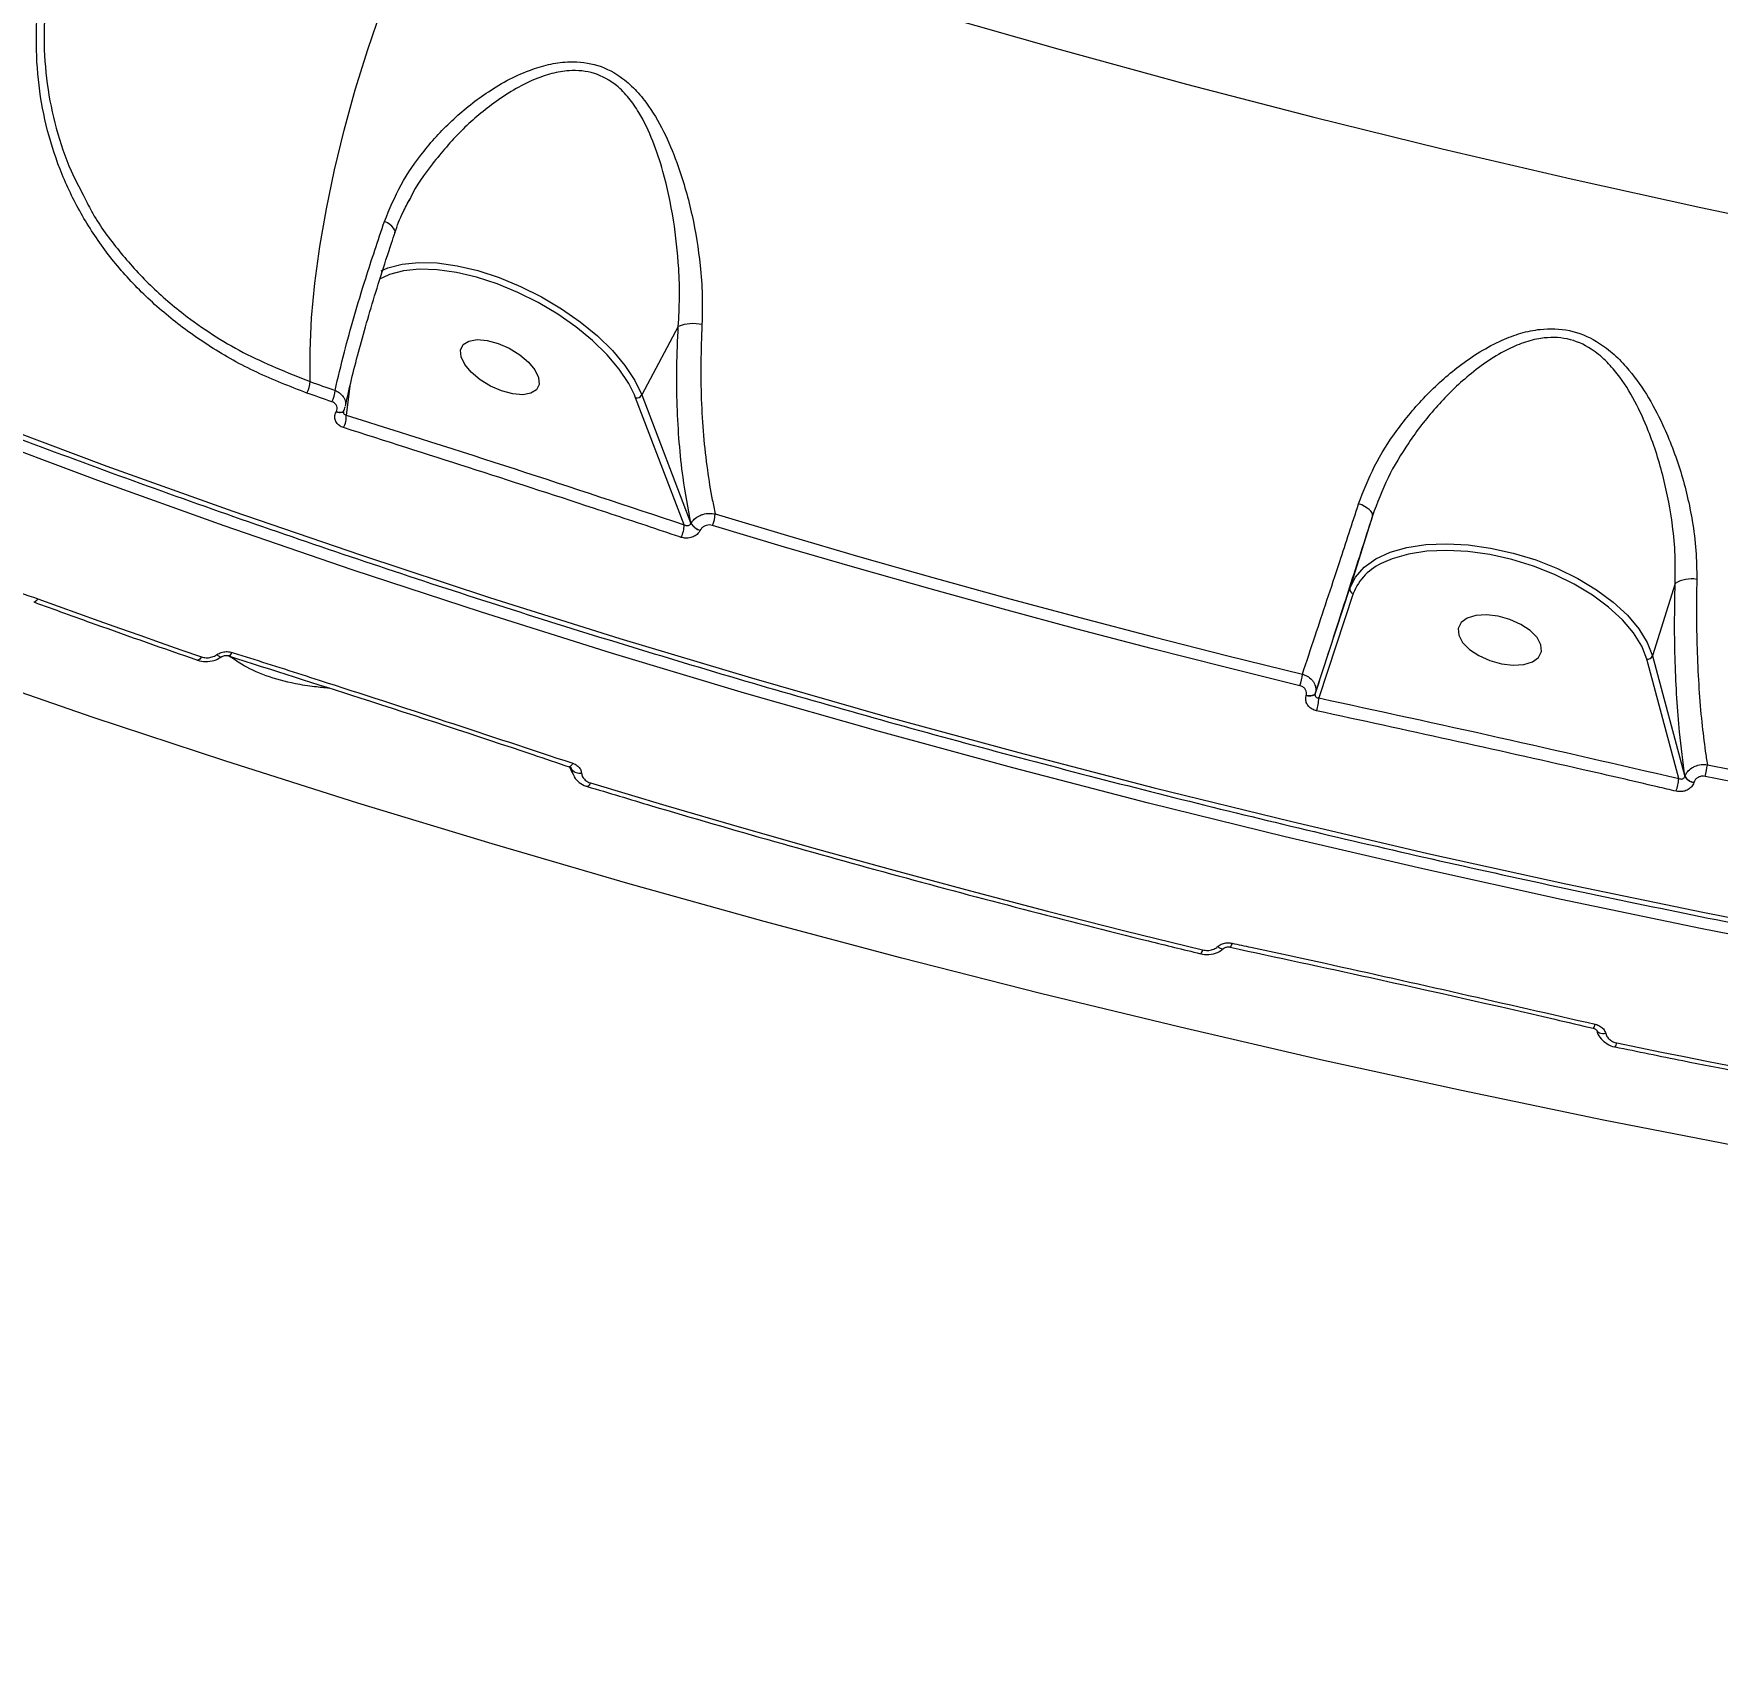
# Model space of a CAD drawing. Header units: millimetres. Extents: x -6523 to 7556, y -5559 to 6101.
# Drawn here: x 2794 to 2969.2, y -2594.1 to -2423.7 of the extents above; entities that cross this region are included whole.
import ezdxf

# ---------------------------------------------------------------- set-up
doc = ezdxf.new("R2010")
doc.units = ezdxf.units.MM
for name, color, linetype in [('DIKOM_ОБЪЕКТ', 7, 'Continuous'), ('DIKOM_РАЗМЕР_ЗОНА', 7, 'Continuous'), ('DIKOM_РАЗМЕР_ОБЪЕКТА', 7, 'Continuous')]:
    doc.layers.add(name, color=color, linetype=linetype)
doc.styles.add('style1', font='arial.ttf', dxfattribs={"width": 0.8})
doc.dimstyles.new('1-50', dxfattribs={"dimtxt": 300, "dimasz": 200, "dimexe": 100, "dimexo": 0, "dimgap": 100, "dimtad": 1, "dimtxsty": 'style1', "dimcen": 200, "dimclrd": 7, "dimclre": 7, "dimclrt": 7, "dimadec": 1, "dimazin": 2, "dimtfac": 1, "dimtmove": 0, "dimatfit": 2, "dimfxl": 0, "dimlwd": 25, "dimlwe": 18, "dimarcsym": 0})

# ---------------------------------------------------------------- blocks, each defined once
blk = doc.blocks.new('*D10')
at = {"layer": 'Defpoints', "color": 0, "transparency": 16777216}
for p in [(-1823.23, 4314.24), (3842.01, -3170.82), (6537.88, -3170.82)]:
    blk.add_point(p, dxfattribs=at)
at = {"layer": 'DIKOM_РАЗМЕР_ОБЪЕКТА', "color": 7, "lineweight": 18, "transparency": 16777216}
for p, q in [((-1823.23, 4314.24), (6637.88, 4314.24)), ((3842.01, -3170.82), (6637.88, -3170.82))]:
    blk.add_line(p, q, dxfattribs=at)
at = {"layer": 'DIKOM_РАЗМЕР_ОБЪЕКТА', "color": 7, "lineweight": 25, "transparency": 16777216}
blk.add_line((6537.88, 3914.24), (6537.88, -2770.82), dxfattribs=at)
at = {"layer": 'DIKOM_РАЗМЕР_ОБЪЕКТА', "color": 7, "transparency": 16777216}
for points in [[(6471.22, 3914.24), (6604.55, 3914.24), (6537.88, 4314.24)], [(6471.22, -2770.82), (6604.55, -2770.82), (6537.88, -3170.82)]]:
    blk.add_solid(points, dxfattribs=at)
at = {"layer": 'DIKOM_РАЗМЕР_ОБЪЕКТА', "color": 7, "transparency": 16777216, "insert": (6304.71, 207.11), "char_height": 300, "attachment_point": 5, "rotation": 90, "style": 'style1'}
blk.add_mtext('7500', dxfattribs=at)
blk = doc.blocks.new('*D11')
at = {"layer": 'Defpoints', "color": 0, "transparency": 16777216}
for p in [(-5022.71, -299.32), (4115.33, -1753.09), (4115.33, -4391.39)]:
    blk.add_point(p, dxfattribs=at)
at = {"layer": 'DIKOM_РАЗМЕР_ОБЪЕКТА', "color": 7, "lineweight": 18, "transparency": 16777216}
for p, q in [((-5022.71, -299.32), (-5022.71, -4491.39)), ((4115.33, -1753.09), (4115.33, -4491.39))]:
    blk.add_line(p, q, dxfattribs=at)
at = {"layer": 'DIKOM_РАЗМЕР_ОБЪЕКТА', "color": 7, "lineweight": 25, "transparency": 16777216}
blk.add_line((-4622.71, -4391.39), (3715.33, -4391.39), dxfattribs=at)
at = {"layer": 'DIKOM_РАЗМЕР_ОБЪЕКТА', "color": 7, "transparency": 16777216}
for points in [[(-4622.71, -4324.73), (-4622.71, -4458.06), (-5022.71, -4391.39)], [(3715.33, -4324.73), (3715.33, -4458.06), (4115.33, -4391.39)]]:
    blk.add_solid(points, dxfattribs=at)
at = {"layer": 'DIKOM_РАЗМЕР_ОБЪЕКТА', "color": 7, "transparency": 16777216, "insert": (-175.12, -4158.22), "char_height": 300, "attachment_point": 5, "style": 'style1'}
blk.add_mtext('9150', dxfattribs=at)
blk = doc.blocks.new('*D12')
at = {"layer": 'Defpoints', "color": 0, "transparency": 16777216}
for p in [(-6522.71, -395.62), (6102.86, -1877.31), (6102.86, -5458.89)]:
    blk.add_point(p, dxfattribs=at)
at = {"layer": 'DIKOM_РАЗМЕР_ЗОНА', "color": 7, "lineweight": 18, "transparency": 16777216}
for p, q in [((-6522.71, -395.62), (-6522.71, -5558.89)), ((6102.86, -1877.31), (6102.86, -5558.89))]:
    blk.add_line(p, q, dxfattribs=at)
at = {"layer": 'DIKOM_РАЗМЕР_ЗОНА', "color": 7, "lineweight": 25, "transparency": 16777216}
blk.add_line((-6122.71, -5458.89), (5702.86, -5458.89), dxfattribs=at)
at = {"layer": 'DIKOM_РАЗМЕР_ЗОНА', "color": 7, "transparency": 16777216}
for points in [[(-6122.71, -5392.23), (-6122.71, -5525.56), (-6522.71, -5458.89)], [(5702.86, -5392.23), (5702.86, -5525.56), (6102.86, -5458.89)]]:
    blk.add_solid(points, dxfattribs=at)
at = {"layer": 'DIKOM_РАЗМЕР_ЗОНА', "color": 7, "transparency": 16777216, "insert": (78.38, -5225.72), "char_height": 300, "attachment_point": 5, "style": 'style1'}
blk.add_mtext('12600', dxfattribs=at)
blk = doc.blocks.new('*D13')
at = {"layer": 'Defpoints', "color": 0, "transparency": 16777216}
for p in [(-2358.18, 6101.03), (4341.71, -4605.15), (7455.88, -4605.15)]:
    blk.add_point(p, dxfattribs=at)
at = {"layer": 'DIKOM_РАЗМЕР_ЗОНА', "color": 7, "lineweight": 18, "transparency": 16777216}
for p, q in [((-2358.18, 6101.03), (7555.88, 6101.03)), ((4341.71, -4605.15), (7555.88, -4605.15))]:
    blk.add_line(p, q, dxfattribs=at)
at = {"layer": 'DIKOM_РАЗМЕР_ЗОНА', "color": 7, "lineweight": 25, "transparency": 16777216}
blk.add_line((7455.88, 5701.03), (7455.88, -4205.15), dxfattribs=at)
at = {"layer": 'DIKOM_РАЗМЕР_ЗОНА', "color": 7, "transparency": 16777216}
for points in [[(7389.22, 5701.03), (7522.55, 5701.03), (7455.88, 6101.03)], [(7389.22, -4205.15), (7522.55, -4205.15), (7455.88, -4605.15)]]:
    blk.add_solid(points, dxfattribs=at)
at = {"layer": 'DIKOM_РАЗМЕР_ЗОНА', "color": 7, "transparency": 16777216, "insert": (7222.71, 375.61), "char_height": 300, "attachment_point": 5, "rotation": 90, "style": 'style1'}
blk.add_mtext('10700', dxfattribs=at)

msp = doc.modelspace()

# ---------------------------------------------------------------- linework, layer by layer
at = {"layer": 'DIKOM_ОБЪЕКТ', "color": 7, "linetype": 'Continuous', "lineweight": 15}
for p, q in [((2833.205, -2440.863), (2833.097, -2441.104)), ((2831.63, -2444.385), (2831.636, -2444.362)), ((2831.007, -2448.754), (2830.017, -2449.233)), ((2861.116, -2454.131), (2857.313, -2461.271)), ((2826.959, -2460.364), (2826.575, -2463.356)), ((2856.667, -2461.557), (2856.55, -2461.266)), ((2861.73, -2474.783), (2856.667, -2461.557)), ((2857.313, -2461.271), (2862.428, -2474.632)), ((2825.519, -2463.049), (2825.53, -2463.028)), ((2826.288, -2462.971), (2826.299, -2462.95)), ((2862.428, -2474.632), (2862.438, -2474.61)), ((2933.344, -2473.835), (2930.991, -2481.371)), ((2863.403, -2475.339), (2863.392, -2475.36)), ((2927.376, -2492.35), (2930.991, -2481.371)), ((2931.341, -2481.929), (2927.762, -2492.797)), ((2964.833, -2480.881), (2962.48, -2488.417)), ((2813.606, -2488.509), (2813.612, -2488.505)), ((2814.313, -2488.407), (2814.303, -2488.404)), ((2961.876, -2488.761), (2961.443, -2487.591)), ((2965.207, -2501.176), (2961.876, -2488.761)), ((2962.48, -2488.417), (2965.845, -2500.958)), ((2926.446, -2492.562), (2926.453, -2492.539)), ((2927.383, -2492.328), (2927.376, -2492.35)), ((2849.781, -2499.953), (2849.772, -2499.95)), ((2849.8, -2499.971), (2850.046, -2500.499)), ((2850.032, -2500.224), (2849.991, -2500.094)), ((2850.18, -2500.737), (2850.032, -2500.224)), ((2850.043, -2500.482), (2850.164, -2500.752)), ((2965.845, -2500.958), (2965.852, -2500.936)), ((2966.792, -2501.566), (2966.785, -2501.588))]:
    msp.add_line(p, q, dxfattribs=at)
at = {"layer": 'DIKOM_ОБЪЕКТ', "color": 7, "linetype": 'Continuous', "lineweight": 15, "flags": 128}
for points in [[(2822.817, -2459.884), (2822.803, -2456.683), (2822.966, -2453.255), (2823.305, -2449.628), (2823.818, -2445.829), (2824.5, -2441.89), (2825.346, -2437.839), (2826.35, -2433.709), (2827.504, -2429.533), (2828.799, -2425.341), (2830.224, -2421.167), (2831.77, -2417.044), (2833.422, -2413.004), (2835.17, -2409.077), (2836.999, -2405.295)], [(2836.999, -2405.295), (2849.49, -2409.578), (2862.129, -2413.726), (2874.905, -2417.738), (2887.813, -2421.609), (2900.842, -2425.339), (2913.985, -2428.925), (2927.232, -2432.364), (2940.577, -2435.653), (2954.009, -2438.792), (2967.521, -2441.778), (2981.103, -2444.608)], [(2831.636, -2444.362), (2831.643, -2444.242), (2831.595, -2444.076), (2831.488, -2443.9), (2831.323, -2443.719), (2831.107, -2443.539), (2830.847, -2443.366), (2830.55, -2443.206)], [(2751.091, -2448.528), (2763.444, -2453.756), (2775.996, -2458.856), (2788.74, -2463.825), (2801.667, -2468.66), (2814.768, -2473.357), (2828.036, -2477.913), (2841.461, -2482.326), (2855.035, -2486.592), (2868.748, -2490.708), (2882.593, -2494.673), (2896.558, -2498.483), (2910.637, -2502.136), (2924.819, -2505.629), (2939.094, -2508.961), (2953.455, -2512.128), (2967.89, -2515.13), (2982.392, -2517.963), (2996.949, -2520.627), (3011.554, -2523.119), (3020.242, -2524.516)], [(2830.22, -2448.346), (2830.907, -2448.047), (2832.404, -2447.649), (2834.127, -2447.476), (2836.04, -2447.534), (2838.099, -2447.82), (2840.261, -2448.329), (2842.477, -2449.05), (2844.7, -2449.966), (2846.879, -2451.057), (2848.969, -2452.301), (2850.923, -2453.668), (2852.698, -2455.131), (2854.257, -2456.656), (2855.563, -2458.211), (2856.589, -2459.76), (2857.313, -2461.271)], [(2856.55, -2461.266), (2855.965, -2460.092), (2854.97, -2458.589), (2853.703, -2457.082), (2852.192, -2455.603), (2850.471, -2454.185), (2848.576, -2452.858), (2846.549, -2451.652), (2844.436, -2450.594), (2842.281, -2449.706), (2840.132, -2449.007), (2838.035, -2448.514), (2836.038, -2448.236), (2834.184, -2448.18), (2832.512, -2448.347), (2831.061, -2448.734), (2831.007, -2448.754)], [(3020.026, -2526.199), (3011.254, -2524.789), (2996.605, -2522.289), (2982.004, -2519.618), (2967.459, -2516.776), (2952.98, -2513.765), (2938.576, -2510.588), (2924.257, -2507.247), (2910.033, -2503.743), (2895.912, -2500.079), (2881.904, -2496.257), (2868.018, -2492.281), (2854.263, -2488.152), (2840.648, -2483.872), (2827.182, -2479.447), (2813.875, -2474.877), (2800.734, -2470.166), (2787.768, -2465.316), (2774.986, -2460.332), (2762.396, -2455.217), (2750.006, -2449.973)], [(2842.738, -2460.856), (2841.576, -2460.348), (2840.492, -2459.679), (2839.576, -2458.906), (2838.901, -2458.09), (2838.522, -2457.297), (2838.47, -2456.592), (2838.749, -2456.031), (2839.336, -2455.661), (2840.184, -2455.511), (2841.224, -2455.593), (2842.371, -2455.901), (2843.534, -2456.41), (2844.617, -2457.078), (2845.533, -2457.851), (2846.208, -2458.668), (2846.587, -2459.46), (2846.639, -2460.166), (2846.36, -2460.726), (2845.773, -2461.096), (2844.926, -2461.247), (2843.886, -2461.164), (2842.738, -2460.856)], [(2825.078, -2461.974), (2824.754, -2461.862), (2824.429, -2461.749), (2824.105, -2461.636), (2823.78, -2461.523), (2823.456, -2461.41), (2823.132, -2461.296), (2822.808, -2461.183), (2822.484, -2461.07)], [(2822.817, -2459.884), (2823.141, -2459.998), (2823.465, -2460.111), (2823.789, -2460.224), (2824.113, -2460.337), (2824.437, -2460.45), (2824.761, -2460.563), (2825.086, -2460.676), (2825.41, -2460.789)], [(2826.322, -2462.871), (2826.3, -2462.947), (2826.299, -2462.95)], [(2826.29, -2462.967), (2826.289, -2462.969), (2826.24, -2463.032), (2826.166, -2463.079), (2826.069, -2463.11), (2825.952, -2463.122), (2825.819, -2463.116), (2825.673, -2463.091), (2825.519, -2463.049)], [(2826.299, -2462.95), (2826.251, -2463.011), (2826.177, -2463.058), (2826.08, -2463.088), (2825.964, -2463.101), (2825.83, -2463.094), (2825.684, -2463.07), (2825.53, -2463.028)], [(2933.344, -2473.835), (2933.352, -2473.694), (2933.298, -2473.538), (2933.185, -2473.371), (2933.014, -2473.2), (2932.793, -2473.031), (2932.527, -2472.867), (2932.226, -2472.716), (2931.9, -2472.581)], [(2925.792, -2491.518), (2918.031, -2489.602), (2910.301, -2487.638), (2902.604, -2485.624), (2894.941, -2483.563), (2887.314, -2481.453), (2879.724, -2479.296), (2872.174, -2477.092), (2864.665, -2474.842)], [(2864.968, -2473.647), (2872.472, -2475.895), (2880.017, -2478.098), (2887.601, -2480.253), (2895.222, -2482.361), (2902.879, -2484.422), (2910.571, -2486.433), (2918.295, -2488.397), (2926.051, -2490.311)], [(2930.991, -2481.371), (2931.563, -2480.214), (2932.465, -2479.19), (2933.68, -2478.324), (2935.18, -2477.633), (2936.932, -2477.133), (2938.899, -2476.834), (2941.036, -2476.744), (2943.298, -2476.864), (2945.635, -2477.192), (2947.996, -2477.72), (2950.328, -2478.437), (2952.582, -2479.328), (2954.707, -2480.372), (2956.658, -2481.546), (2958.391, -2482.827), (2959.87, -2484.184), (2961.06, -2485.589), (2961.937, -2487.01), (2962.48, -2488.417)], [(2961.443, -2487.591), (2961.349, -2487.397), (2960.498, -2486.018), (2959.344, -2484.656), (2957.911, -2483.34), (2956.23, -2482.099), (2954.338, -2480.959), (2952.277, -2479.947), (2950.092, -2479.084), (2947.83, -2478.388), (2945.541, -2477.876), (2943.275, -2477.558), (2941.082, -2477.442), (2939.009, -2477.529), (2937.102, -2477.819), (2935.403, -2478.304), (2934.497, -2478.685)], [(2794.498, -2482.476), (2794.407, -2482.603), (2794.316, -2482.704), (2794.229, -2482.774), (2794.148, -2482.811), (2794.075, -2482.814), (2794.064, -2482.811)], [(2794.498, -2482.476), (2796.608, -2483.243), (2798.723, -2484.007), (2800.842, -2484.767), (2802.966, -2485.524), (2805.093, -2486.276), (2807.226, -2487.026), (2809.362, -2487.772), (2811.502, -2488.514)], [(2972.178, -2539.611), (2957.365, -2536.708), (2942.615, -2533.648), (2927.934, -2530.432), (2913.331, -2527.062), (2898.813, -2523.541), (2884.39, -2519.869), (2870.068, -2516.05), (2855.855, -2512.085), (2841.76, -2507.976), (2827.79, -2503.726), (2813.953, -2499.337), (2800.256, -2494.811), (2786.707, -2490.151), (2773.313, -2485.359)], [(2946.777, -2489.239), (2947.995, -2489.38), (2949.099, -2489.308), (2950, -2489.031), (2950.626, -2488.569), (2950.924, -2487.961), (2950.872, -2487.256), (2950.473, -2486.511), (2949.76, -2485.786), (2948.79, -2485.14), (2947.643, -2484.625), (2946.41, -2484.284), (2945.192, -2484.143), (2944.088, -2484.214), (2943.187, -2484.492), (2942.562, -2484.954), (2942.263, -2485.562), (2942.315, -2486.267), (2942.714, -2487.012), (2943.427, -2487.737), (2944.397, -2488.383), (2945.544, -2488.898), (2946.777, -2489.239)], [(2811.502, -2488.514), (2811.417, -2488.643), (2811.331, -2488.746), (2811.249, -2488.818), (2811.173, -2488.857), (2811.106, -2488.862), (2811.093, -2488.858)], [(2813.116, -2488.289), (2813.227, -2488.384), (2813.332, -2488.457), (2813.427, -2488.505), (2813.51, -2488.527), (2813.577, -2488.522), (2813.606, -2488.509)], [(2814.689, -2488.049), (2814.608, -2488.18), (2814.528, -2488.286), (2814.45, -2488.36), (2814.379, -2488.401), (2814.315, -2488.407), (2814.313, -2488.407)], [(2927.376, -2492.35), (2927.335, -2492.426), (2927.267, -2492.491), (2927.173, -2492.542), (2927.057, -2492.578), (2926.922, -2492.599), (2926.772, -2492.603), (2926.612, -2492.59), (2926.446, -2492.562)], [(2927.383, -2492.328), (2927.342, -2492.404), (2927.274, -2492.468), (2927.18, -2492.519), (2927.064, -2492.556), (2926.929, -2492.576), (2926.779, -2492.58), (2926.619, -2492.568), (2926.453, -2492.539)], [(2850.146, -2499.591), (2850.067, -2499.723), (2849.988, -2499.828), (2849.913, -2499.904), (2849.845, -2499.946), (2849.785, -2499.954), (2849.781, -2499.953)], [(2850.043, -2500.483), (2849.961, -2500.24), (2849.923, -2499.977)], [(2970.796, -2501.53), (2970.441, -2501.459), (2970.086, -2501.387), (2969.731, -2501.315), (2969.376, -2501.242), (2969.021, -2501.17), (2968.666, -2501.098), (2968.311, -2501.025), (2967.956, -2500.953)], [(2968.185, -2499.739), (2968.54, -2499.811), (2968.894, -2499.884), (2969.249, -2499.956), (2969.604, -2500.028), (2969.958, -2500.101), (2970.313, -2500.173), (2970.668, -2500.244), (2971.023, -2500.316)], [(2851.993, -2501.637), (2851.919, -2501.77), (2851.847, -2501.876), (2851.777, -2501.953), (2851.714, -2501.996), (2851.659, -2502.005), (2851.653, -2502.003)], [(2851.993, -2501.637), (2859.817, -2503.98), (2867.684, -2506.274), (2875.591, -2508.52), (2883.536, -2510.718), (2891.519, -2512.866), (2899.537, -2514.964), (2907.589, -2517.012), (2915.673, -2519.009)], [(2917.236, -2518.664), (2917.36, -2518.749), (2917.48, -2518.815), (2917.593, -2518.86), (2917.696, -2518.884), (2917.787, -2518.884), (2917.861, -2518.862), (2917.904, -2518.833)], [(2918.546, -2518.712), (2918.544, -2518.711), (2918.54, -2518.711)], [(2915.673, -2519.009), (2915.618, -2519.147), (2915.565, -2519.26), (2915.517, -2519.342), (2915.474, -2519.39), (2915.438, -2519.404), (2915.435, -2519.403)], [(2956.322, -2527.148), (2956.322, -2527.148), (2956.319, -2527.148)], [(2957.611, -2527.708), (2957.438, -2527.726), (2957.27, -2527.724), (2957.115, -2527.704), (2956.976, -2527.666), (2956.859, -2527.611), (2956.767, -2527.541), (2956.702, -2527.458), (2956.668, -2527.365)], [(2958.752, -2528.685), (2961.09, -2529.165), (2963.429, -2529.64), (2965.771, -2530.111), (2968.114, -2530.577), (2970.458, -2531.04), (2972.804, -2531.498), (2975.152, -2531.951), (2977.501, -2532.401)]]:
    msp.add_lwpolyline(points, dxfattribs=at)
at = {"layer": 'DIKOM_ОБЪЕКТ', "color": 7, "linetype": 'Continuous', "lineweight": 15}
for centre, radius, start, end in [((2862.661, -2458.138), 4.295, 77.6272, 111.08717), ((2820.285, -2459.812), 2.533, 330.22643, 358.35829), ((2822.84, -2460.709), 2.571, 330.51996, 358.2323), ((2856.789, -2460.96), 0.61, 258.45486, 329.27773), ((2824.104, -2463.491), 2.475, 331.56155, 3.13213), ((2859.023, -2474.794), 2.707, 331.50733, 0.24757), ((2863.833, -2473.774), 1.646, 211.4007, 254.4752), ((2863.844, -2473.752), 1.647, 211.41471, 254.46119), ((2861.781, -2473.475), 3.191, 334.63383, 356.91213), ((2936.812, -2484.094), 5.884, 113.16797, 158.40296), ((2966.52, -2483.627), 3.223, 79.95352, 121.57601), ((2931.45, -2481.472), 0.47, 167.66933, 256.54387), ((2961.962, -2488.21), 0.558, 261.11741, 338.14817), ((2920.999, -2489.858), 5.072, 340.89163, 354.87404), ((2922.593, -2492.575), 5.174, 342.55543, 357.53771), ((2850.85, -2499.594), 1.033, 217.60892, 280.96352), ((2958.767, -2500.557), 6.469, 342.55178, 354.51032), ((2966.949, -2500.327), 1.272, 209.75535, 262.57662), ((2966.956, -2500.304), 1.272, 209.76264, 262.58938), ((2959.743, -2498.777), 8.496, 345.16384, 353.50037), ((2918.09, -2518.224), 0.667, 313.09559, 352.8591), ((2955.758, -2526.63), 0.767, 317.44147, 351.6761), ((2958.028, -2528.626), 0.726, 319.74299, 355.29225)]:
    msp.add_arc(centre, radius, start, end, dxfattribs=at)
for points, knots in [([(2877.828, -1833.975), (2877.847, -1833.993), (2880.513, -1836.47), (2885.263, -1842.479), (2892, -1852.018), (2897.99, -1862.791), (2903.306, -1874.614), (2907.928, -1887.496), (2911.852, -1901.375), (2915.062, -1916.187), (2917.541, -1931.865), (2919.273, -1948.367), (2920.243, -1965.682), (2920.463, -1983.766), (2919.938, -2002.554), (2918.675, -2021.959), (2916.674, -2041.892), (2913.939, -2062.294), (2910.457, -2083.14), (2906.249, -2104.388), (2901.336, -2125.968), (2895.74, -2147.779), (2889.487, -2169.719), (2882.591, -2191.721), (2875.05, -2213.749), (2866.89, -2235.766), (2858.14, -2257.704), (2848.844, -2279.461), (2839.044, -2300.935), (2829.243, -2321.071), (2819.525, -2339.901), (2809.967, -2357.474), (2800.091, -2374.713), (2789.941, -2391.543), (2779.61, -2407.815), (2769.124, -2423.487), (2759.624, -2437.017), (2753.562, -2445.196), (2751.091, -2448.528)], [0, 0, 0, 0, 0.0002169, 0.0300512, 0.0598378, 0.0895308, 0.1192237, 0.1490104, 0.1788447, 0.2086791, 0.2384656, 0.2681586, 0.2978513, 0.3276374, 0.3574714, 0.3873053, 0.4170915, 0.4467843, 0.476477, 0.5062637, 0.5360977, 0.565932, 0.5957182, 0.6254114, 0.655104, 0.6848907, 0.7147246, 0.7445589, 0.7743451, 0.8040381, 0.829572, 0.8552417, 0.8809418, 0.9066416, 0.9323112, 0.9574958, 0.9826808, 1, 1, 1, 1]), ([(2548.365, -2591.354), (2548.782, -2591.366), (2550.989, -2591.428), (2555.084, -2591.248), (2560.648, -2590.801), (2566.312, -2590.035), (2572.061, -2588.98), (2577.893, -2587.63), (2583.803, -2585.986), (2589.786, -2584.05), (2595.838, -2581.824), (2601.954, -2579.308), (2608.129, -2576.506), (2614.359, -2573.42), (2620.639, -2570.051), (2626.963, -2566.403), (2633.328, -2562.477), (2639.729, -2558.279), (2646.16, -2553.81), (2652.617, -2549.074), (2659.095, -2544.075), (2665.589, -2538.817), (2672.095, -2533.302), (2678.607, -2527.537), (2685.121, -2521.525), (2691.632, -2515.271), (2698.135, -2508.779), (2704.625, -2502.054), (2711.097, -2495.102), (2717.547, -2487.927), (2723.97, -2480.536), (2730.36, -2472.932), (2736.714, -2465.124), (2743.026, -2457.115), (2749.292, -2448.912), (2755.507, -2440.522), (2761.666, -2431.951), (2767.766, -2423.205), (2773.8, -2414.29), (2779.765, -2405.214), (2785.656, -2395.983), (2791.47, -2386.604), (2797.201, -2377.084), (2802.844, -2367.431), (2808.397, -2357.651), (2813.854, -2347.751), (2818.622, -2338.856), (2821.543, -2333.238), (2822.712, -2330.99)], [0, 0, 0, 0, 0.0051793, 0.02739, 0.0496129, 0.0718476, 0.094093, 0.1163478, 0.1386107, 0.1608805, 0.1831557, 0.2054353, 0.2277184, 0.2500037, 0.2722902, 0.294578, 0.3168663, 0.3391542, 0.3614419, 0.3837289, 0.4060148, 0.4283, 0.4505842, 0.4728673, 0.4951492, 0.5174302, 0.5397103, 0.561989, 0.5842668, 0.6065436, 0.6288197, 0.6510948, 0.6733689, 0.6956427, 0.7179155, 0.7401876, 0.7624589, 0.7847299, 0.8070003, 0.8292702, 0.8515396, 0.8738085, 0.8960771, 0.9183452, 0.9406133, 0.9628808, 0.9851483, 1, 1, 1, 1]), ([(2822.484, -2461.07), (2820.718, -2460.387), (2817.187, -2459.022), (2812.454, -2456.367), (2808.222, -2453.336), (2804.538, -2449.957), (2801.356, -2446.22), (2798.738, -2442.152), (2796.695, -2437.807), (2795.248, -2433.23), (2794.435, -2428.465), (2794.238, -2423.57), (2794.651, -2418.628), (2795.681, -2413.697), (2797.229, -2408.821), (2798.716, -2405.648), (2799.458, -2404.064)], [0, 0, 0, 0, 0.0751079, 0.1502141, 0.2212825, 0.2925768, 0.3636461, 0.4347695, 0.5061239, 0.5772488, 0.6483388, 0.7196582, 0.7907507, 0.860427, 0.9303174, 1, 1, 1, 1]), ([(2800.136, -2404.011), (2799.342, -2405.72), (2797.752, -2409.138), (2796.215, -2414.275), (2795.309, -2419.298), (2795.034, -2424.159), (2795.352, -2428.934), (2796.322, -2433.55), (2797.589, -2437.411), (2798.765, -2439.614), (2799.2, -2440.43)], [0, 0, 0, 0, 0.1391291, 0.2782542, 0.4072243, 0.536609, 0.6655768, 0.7945158, 0.9238634, 1, 1, 1, 1]), ([(2830.55, -2443.206), (2831.077, -2441.921), (2832.133, -2439.35), (2834.623, -2435.774), (2837.664, -2432.478), (2840.75, -2430.036), (2843.547, -2428.371), (2845.73, -2427.403), (2847.839, -2426.793), (2850.144, -2426.495), (2852.791, -2426.816), (2855.13, -2428.062), (2856.822, -2429.628), (2858.361, -2431.575), (2859.842, -2434.197), (2861.371, -2438.008), (2862.645, -2442.568), (2863.366, -2447.101), (2863.656, -2450.913), (2863.606, -2452.933), (2863.581, -2453.943)], [0, 0, 0, 0, 0.07277352, 0.14562611, 0.22208633, 0.29851887, 0.34092759, 0.38329413, 0.41648224, 0.44960994, 0.49864244, 0.54779019, 0.58084602, 0.61396773, 0.67108268, 0.72831822, 0.81320631, 0.89807754, 0.94904846, 1, 1, 1, 1]), ([(2861.116, -2454.131), (2861.173, -2453.145), (2861.287, -2451.162), (2861.17, -2447.452), (2860.691, -2443.012), (2859.75, -2438.561), (2858.521, -2434.809), (2857.315, -2432.252), (2855.996, -2430.339), (2854.542, -2428.833), (2852.445, -2427.644), (2850.031, -2427.417), (2847.926, -2427.792), (2845.977, -2428.47), (2843.945, -2429.509), (2841.333, -2431.246), (2838.412, -2433.762), (2835.579, -2437.1), (2833.813, -2439.508), (2833.23, -2440.809), (2833.205, -2440.863)], [0, 0, 0, 0, 0.055545, 0.1118086, 0.2037057, 0.2980115, 0.3590009, 0.4211762, 0.4552549, 0.4901712, 0.5400629, 0.5898796, 0.6239984, 0.6591124, 0.7043172, 0.7501889, 0.8329541, 0.9175319, 0.99655, 1, 1, 1, 1]), ([(2799.2, -2440.43), (2799.479, -2441.006), (2800.441, -2442.99), (2802.693, -2446.092), (2805.884, -2449.696), (2810.169, -2453.407), (2815.702, -2457.034), (2820.445, -2458.934), (2822.817, -2459.884)], [0, 0, 0, 0, 0.0647064, 0.2226764, 0.3811554, 0.5391323, 0.7695678, 1, 1, 1, 1]), ([(2831.624, -2444.384), (2831.883, -2443.662), (2832.315, -2442.458), (2832.955, -2441.32), (2833.211, -2440.864)], [0, 0, 0, 0, 0.5994165, 1, 1, 1, 1]), ([(2825.41, -2460.789), (2825.714, -2459.488), (2826.273, -2457.095), (2827.371, -2453.139), (2828.716, -2448.658), (2829.875, -2445.213), (2830.55, -2443.206)], [0, 0, 0, 0, 0.2580775, 0.4750037, 0.6940783, 1, 1, 1, 1]), ([(2826.494, -2462.439), (2826.593, -2461.968), (2826.869, -2460.662), (2827.453, -2458.287), (2828.234, -2455.346), (2829.136, -2452.211), (2830.152, -2448.909), (2830.996, -2446.282), (2831.527, -2444.733), (2831.653, -2444.367)], [0, 0, 0, 0, 0.0951174, 0.2633893, 0.4332193, 0.6040934, 0.7755343, 0.9469835, 1, 1, 1, 1]), ([(2750.534, -2448.854), (2752.502, -2449.699), (2758.21, -2452.15), (2767.789, -2456.127), (2779.318, -2460.747), (2791.006, -2465.255), (2802.845, -2469.651), (2814.828, -2473.932), (2826.949, -2478.095), (2839.201, -2482.139), (2851.578, -2486.06), (2864.072, -2489.858), (2876.678, -2493.53), (2889.387, -2497.074), (2902.194, -2500.487), (2915.092, -2503.77), (2928.072, -2506.918), (2941.129, -2509.931), (2954.255, -2512.807), (2967.442, -2515.545), (2980.685, -2518.143), (2993.976, -2520.598), (3007.142, -2522.892), (3015.891, -2524.292), (3020.184, -2524.979)], [0, 0, 0, 0, 0.0244921, 0.071031, 0.1175695, 0.1641071, 0.2106442, 0.2571802, 0.303716, 0.3502518, 0.3967859, 0.4433205, 0.489854, 0.536388, 0.5829209, 0.6294539, 0.6759861, 0.7225183, 0.7690504, 0.8155814, 0.862113, 0.9086448, 0.9551758, 1, 1, 1, 1]), ([(2862.438, -2474.61), (2862.137, -2473.05), (2861.624, -2470.389), (2861.197, -2466.244), (2860.981, -2462.405), (2860.933, -2458.369), (2861.055, -2455.543), (2861.116, -2454.131)], [0, 0, 0, 0, 0.2590542, 0.4416257, 0.6242008, 0.8121031, 1, 1, 1, 1]), ([(2863.581, -2453.943), (2863.53, -2455.265), (2863.428, -2457.91), (2863.487, -2461.765), (2863.709, -2465.51), (2864.101, -2469.002), (2864.544, -2471.69), (2864.862, -2473.159), (2864.968, -2473.647)], [0, 0, 0, 0, 0.1828014, 0.3655917, 0.553752, 0.7419043, 0.9141933, 1, 1, 1, 1]), ([(2931.9, -2472.581), (2932.408, -2471.264), (2933.424, -2468.629), (2935.829, -2464.871), (2938.765, -2461.337), (2941.762, -2458.643), (2944.499, -2456.744), (2946.656, -2455.592), (2948.767, -2454.802), (2951.109, -2454.306), (2953.868, -2454.399), (2956.414, -2455.441), (2958.326, -2456.859), (2960.118, -2458.668), (2961.908, -2461.156), (2963.839, -2464.822), (2965.523, -2469.249), (2966.562, -2473.691), (2967.054, -2477.447), (2967.073, -2479.451), (2967.083, -2480.454)], [0, 0, 0, 0, 0.0727719, 0.1456237, 0.2220822, 0.2985133, 0.3409217, 0.383291, 0.4164797, 0.4496097, 0.4986416, 0.5477883, 0.5808464, 0.6139645, 0.6710827, 0.7283157, 0.8132036, 0.8980763, 0.9490481, 1, 1, 1, 1]), ([(2964.833, -2480.881), (2964.848, -2479.9), (2964.877, -2477.923), (2964.531, -2474.25), (2963.71, -2469.876), (2962.341, -2465.524), (2960.698, -2461.889), (2959.181, -2459.441), (2957.607, -2457.645), (2955.938, -2456.266), (2953.644, -2455.259), (2951.139, -2455.242), (2949.021, -2455.797), (2947.093, -2456.643), (2945.113, -2457.854), (2942.594, -2459.81), (2939.82, -2462.571), (2937.09, -2466.118), (2934.821, -2469.892), (2933.84, -2472.511), (2933.344, -2473.835)], [0, 0, 0, 0, 0.0515533, 0.1037791, 0.1890746, 0.2766017, 0.3332135, 0.3909236, 0.4225549, 0.4549617, 0.501267, 0.5475089, 0.5791749, 0.6117679, 0.6537279, 0.6963038, 0.7731216, 0.8516244, 0.9249639, 1, 1, 1, 1]), ([(2825.41, -2460.789), (2825.565, -2460.866), (2825.91, -2461.039), (2826.24, -2461.394), (2826.451, -2461.82), (2826.535, -2462.159), (2826.469, -2462.381), (2826.454, -2462.43)], [0, 0, 0, 0, 0.2222647, 0.4960491, 0.6538091, 0.9229761, 1, 1, 1, 1]), ([(2825.53, -2463.028), (2825.537, -2463.014), (2825.588, -2462.913), (2825.639, -2462.712), (2825.605, -2462.472), (2825.496, -2462.257), (2825.331, -2462.084), (2825.157, -2462.008), (2825.078, -2461.974)], [0, 0, 0, 0, 0.0340624, 0.2523318, 0.4705812, 0.5979806, 0.81927, 1, 1, 1, 1]), ([(2826.297, -2462.952), (2826.298, -2462.95), (2826.395, -2462.819), (2826.418, -2462.653), (2826.441, -2462.489)], [0, 0, 0, 0, 0.0114906, 1, 1, 1, 1]), ([(2826.28, -2464.669), (2826.131, -2464.607), (2825.831, -2464.482), (2825.523, -2464.142), (2825.371, -2463.739), (2825.385, -2463.356), (2825.482, -2463.135), (2825.519, -2463.049)], [0, 0, 0, 0, 0.2182455, 0.43673, 0.6530088, 0.8657735, 1, 1, 1, 1]), ([(2826.276, -2463.014), (2826.272, -2463.048), (2826.262, -2463.131), (2826.318, -2463.239), (2826.423, -2463.325), (2826.524, -2463.345), (2826.575, -2463.356)], [0, 0, 0, 0, 0.1852491, 0.4444381, 0.7179782, 1, 1, 1, 1]), ([(2826.273, -2463.014), (2826.271, -2463.012), (2826.268, -2463.009), (2826.286, -2462.98), (2826.292, -2462.969)], [0, 0, 0, 0, 0.63967878, 1, 1, 1, 1]), ([(2826.575, -2463.356), (2832.426, -2465.21), (2844.129, -2468.92), (2855.863, -2472.828), (2861.73, -2474.783)], [0, 0, 0, 0, 0.4999184, 1, 1, 1, 1]), ([(2861.402, -2476.086), (2860.796, -2475.882), (2857.765, -2474.865), (2846.044, -2470.964), (2834.952, -2467.431), (2826.28, -2464.669)], [0, 0, 0, 0, 0.0517079, 0.2585541, 1, 1, 1, 1]), ([(2926.051, -2490.311), (2926.485, -2489.014), (2927.284, -2486.629), (2928.601, -2482.651), (2930.091, -2478.126), (2931.234, -2474.622), (2931.9, -2472.581)], [0, 0, 0, 0, 0.2580761, 0.4750022, 0.6940674, 1, 1, 1, 1]), ([(2861.73, -2474.783), (2861.789, -2474.808), (2861.905, -2474.859), (2862.091, -2474.868), (2862.257, -2474.821), (2862.371, -2474.734), (2862.412, -2474.66), (2862.428, -2474.632)], [0, 0, 0, 0, 0.2316411, 0.4561265, 0.6692575, 0.8721575, 1, 1, 1, 1]), ([(2862.438, -2474.61), (2862.542, -2474.465), (2862.76, -2474.16), (2863.226, -2473.858), (2863.758, -2473.653), (2864.337, -2473.55), (2864.757, -2473.614), (2864.968, -2473.647)], [0, 0, 0, 0, 0.2044511, 0.4300972, 0.5634029, 0.7802643, 1, 1, 1, 1]), ([(2864.665, -2474.842), (2864.663, -2474.841), (2864.56, -2474.81), (2864.342, -2474.779), (2864.055, -2474.821), (2863.789, -2474.928), (2863.558, -2475.091), (2863.453, -2475.259), (2863.403, -2475.339)], [0, 0, 0, 0, 0.0044411, 0.2198095, 0.4355715, 0.568198, 0.7937684, 1, 1, 1, 1]), ([(2933.344, -2473.835), (2932.935, -2475.113), (2932.117, -2477.667), (2930.937, -2481.339), (2929.804, -2484.856), (2928.586, -2488.627), (2927.824, -2490.97), (2927.383, -2492.328)], [0, 0, 0, 0, 0.1825589, 0.3651165, 0.5530321, 0.7409416, 1, 1, 1, 1]), ([(2863.392, -2475.36), (2863.343, -2475.442), (2863.218, -2475.654), (2862.888, -2475.934), (2862.42, -2476.136), (2861.894, -2476.204), (2861.566, -2476.125), (2861.402, -2476.086)], [0, 0, 0, 0, 0.1342196, 0.3469794, 0.5632188, 0.7817834, 1, 1, 1, 1]), ([(2778.498, -2479.228), (2781.227, -2479.496), (2785.362, -2479.901), (2790.652, -2481.176), (2793.216, -2482.043), (2794.498, -2482.476)], [0, 0, 0, 0, 0.4927679, 0.7463779, 1, 1, 1, 1]), ([(2965.852, -2500.936), (2965.647, -2499.433), (2965.297, -2496.872), (2964.991, -2492.832), (2964.819, -2489.069), (2964.754, -2485.09), (2964.807, -2482.284), (2964.833, -2480.881)], [0, 0, 0, 0, 0.2590571, 0.4416285, 0.6241942, 0.8120958, 1, 1, 1, 1]), ([(2967.083, -2480.454), (2967.064, -2481.766), (2967.028, -2484.391), (2967.108, -2488.191), (2967.291, -2491.863), (2967.579, -2495.261), (2967.893, -2497.861), (2968.112, -2499.27), (2968.185, -2499.739)], [0, 0, 0, 0, 0.18279621, 0.36559217, 0.5537467, 0.7418976, 0.91419222, 1, 1, 1, 1]), ([(2794.059, -2482.809), (2796.179, -2483.579), (2801.82, -2485.626), (2807.529, -2487.616), (2811.093, -2488.858)], [0, 0, 0, 0, 0.3758593, 1, 1, 1, 1]), ([(2811.099, -2488.846), (2811.162, -2488.871), (2811.49, -2489.003), (2812.166, -2489.035), (2812.988, -2488.894), (2813.411, -2488.603), (2813.588, -2488.481)], [0, 0, 0, 0, 0.0792665, 0.4111468, 0.752772, 1, 1, 1, 1]), ([(2811.502, -2488.514), (2811.662, -2488.554), (2811.982, -2488.635), (2812.501, -2488.582), (2812.881, -2488.443), (2813.066, -2488.322), (2813.116, -2488.289)], [0, 0, 0, 0, 0.29680348, 0.59404291, 0.88956053, 1, 1, 1, 1]), ([(2813.116, -2488.289), (2813.154, -2488.264), (2813.325, -2488.149), (2813.685, -2488.006), (2814.204, -2487.939), (2814.527, -2488.012), (2814.689, -2488.049)], [0, 0, 0, 0, 0.0855864, 0.3893799, 0.6948181, 1, 1, 1, 1]), ([(2813.613, -2488.508), (2813.632, -2488.494), (2813.685, -2488.455), (2813.824, -2488.4), (2813.998, -2488.368), (2814.171, -2488.37), (2814.261, -2488.394), (2814.304, -2488.406)], [0, 0, 0, 0, 0.1268101, 0.3533089, 0.5704816, 0.7910986, 1, 1, 1, 1]), ([(2814.308, -2488.424), (2818.863, -2489.869), (2829.407, -2493.213), (2841.234, -2497.079), (2848.509, -2499.539), (2849.776, -2499.967)], [0, 0, 0, 0, 0.3858414, 0.8929901, 1, 1, 1, 1]), ([(2824.824, -2491.774), (2824.309, -2491.731), (2823.128, -2491.632), (2820.864, -2491.279), (2818.158, -2490.545), (2815.887, -2489.476), (2814.831, -2488.739), (2814.439, -2488.466)], [0, 0, 0, 0, 0.131069, 0.3006641, 0.5713416, 0.841213, 1, 1, 1, 1]), ([(2814.689, -2488.049), (2815.293, -2488.24), (2818.316, -2489.197), (2830.123, -2492.961), (2841.347, -2496.677), (2850.146, -2499.591)], [0, 0, 0, 0, 0.0512227, 0.2561262, 1, 1, 1, 1]), ([(2926.051, -2490.311), (2926.219, -2490.375), (2926.594, -2490.518), (2926.99, -2490.846), (2927.294, -2491.257), (2927.461, -2491.714), (2927.448, -2492.105), (2927.391, -2492.301), (2927.383, -2492.328)], [0, 0, 0, 0, 0.180533, 0.402937, 0.5309817, 0.749611, 0.9663628, 1, 1, 1, 1]), ([(2926.453, -2492.539), (2926.457, -2492.525), (2926.488, -2492.419), (2926.499, -2492.211), (2926.419, -2491.973), (2926.267, -2491.765), (2926.067, -2491.606), (2925.877, -2491.545), (2925.792, -2491.518)], [0, 0, 0, 0, 0.0339547, 0.252203, 0.4704956, 0.5979996, 0.8193431, 1, 1, 1, 1]), ([(2927.529, -2494.126), (2927.366, -2494.076), (2927.041, -2493.976), (2926.663, -2493.662), (2926.432, -2493.269), (2926.37, -2492.882), (2926.425, -2492.651), (2926.446, -2492.562)], [0, 0, 0, 0, 0.2182831, 0.4367559, 0.6530348, 0.8657497, 1, 1, 1, 1]), ([(2927.376, -2492.35), (2927.369, -2492.381), (2927.35, -2492.46), (2927.373, -2492.585), (2927.457, -2492.7), (2927.592, -2492.778), (2927.705, -2492.791), (2927.762, -2492.797)], [0, 0, 0, 0, 0.1276893, 0.33081, 0.5437089, 0.7681794, 1, 1, 1, 1]), ([(2964.939, -2502.497), (2964.294, -2502.346), (2961.071, -2501.593), (2948.602, -2498.711), (2936.776, -2496.138), (2927.529, -2494.126)], [0, 0, 0, 0, 0.0517122, 0.258557, 1, 1, 1, 1]), ([(2927.762, -2492.797), (2934.002, -2494.146), (2946.485, -2496.844), (2958.965, -2499.732), (2965.207, -2501.176)], [0, 0, 0, 0, 0.4999183, 1, 1, 1, 1]), ([(2850.146, -2499.591), (2850.186, -2499.605), (2850.38, -2499.675), (2850.68, -2499.865), (2850.966, -2500.205), (2851.02, -2500.473), (2851.046, -2500.607)], [0, 0, 0, 0, 0.0810396, 0.3908751, 0.6951194, 1, 1, 1, 1]), ([(2849.77, -2499.954), (2849.801, -2499.964), (2849.887, -2499.992), (2849.964, -2500.052), (2849.996, -2500.095), (2849.995, -2500.093), (2849.994, -2500.093)], [0, 0, 0, 0, 0.1853404, 0.5057631, 0.8377798, 1, 1, 1, 1]), ([(2850.032, -2500.224), (2850.014, -2500.184), (2849.988, -2500.125), (2849.962, -2500.066), (2849.954, -2500.048)], [0, 0, 0, 0, 0.684404, 1, 1, 1, 1]), ([(2850.192, -2500.732), (2850.224, -2500.825), (2850.337, -2501.162), (2850.81, -2501.594), (2851.297, -2501.928), (2851.614, -2501.978), (2851.659, -2501.985)], [0, 0, 0, 0, 0.1499636, 0.5368918, 0.9349054, 1, 1, 1, 1]), ([(2851.046, -2500.607), (2851.073, -2500.741), (2851.126, -2501.009), (2851.411, -2501.348), (2851.725, -2501.546), (2851.936, -2501.618), (2851.993, -2501.637)], [0, 0, 0, 0, 0.2954791, 0.5903338, 0.8901118, 1, 1, 1, 1]), ([(2965.207, -2501.176), (2965.266, -2501.196), (2965.384, -2501.235), (2965.562, -2501.227), (2965.712, -2501.164), (2965.807, -2501.066), (2965.834, -2500.988), (2965.845, -2500.958)], [0, 0, 0, 0, 0.2316853, 0.4560521, 0.6689725, 0.8721771, 1, 1, 1, 1]), ([(2965.852, -2500.936), (2965.923, -2500.78), (2966.074, -2500.452), (2966.476, -2500.106), (2966.966, -2499.852), (2967.527, -2499.697), (2967.965, -2499.725), (2968.185, -2499.739)], [0, 0, 0, 0, 0.2044471, 0.430113, 0.5634207, 0.78036, 1, 1, 1, 1]), ([(2967.956, -2500.953), (2967.954, -2500.952), (2967.846, -2500.932), (2967.622, -2500.917), (2967.344, -2500.987), (2967.098, -2501.118), (2966.899, -2501.303), (2966.826, -2501.481), (2966.792, -2501.566)], [0, 0, 0, 0, 0.0043535, 0.219859, 0.435543, 0.5682278, 0.7938036, 1, 1, 1, 1]), ([(2851.651, -2502.003), (2853.877, -2502.673), (2860.331, -2504.618), (2871.099, -2507.74), (2883.984, -2511.326), (2896.968, -2514.779), (2907.467, -2517.452), (2913.64, -2518.964), (2915.435, -2519.403)], [0, 0, 0, 0, 0.1066287, 0.3092209, 0.5118188, 0.7144127, 0.9170033, 1, 1, 1, 1]), ([(2966.785, -2501.588), (2966.752, -2501.675), (2966.667, -2501.899), (2966.393, -2502.211), (2965.964, -2502.456), (2965.453, -2502.572), (2965.11, -2502.522), (2964.939, -2502.497)], [0, 0, 0, 0, 0.1342727, 0.3469498, 0.5632246, 0.7817673, 1, 1, 1, 1]), ([(2915.438, -2519.391), (2915.508, -2519.411), (2915.866, -2519.514), (2916.569, -2519.487), (2917.364, -2519.264), (2917.736, -2518.941), (2917.88, -2518.816)], [0, 0, 0, 0, 0.0827375, 0.4260986, 0.7781026, 1, 1, 1, 1]), ([(2915.673, -2519.009), (2915.845, -2519.037), (2916.191, -2519.092), (2916.711, -2518.99), (2917.052, -2518.819), (2917.204, -2518.691), (2917.236, -2518.664)], [0, 0, 0, 0, 0.30768, 0.6157958, 0.9190439, 1, 1, 1, 1]), ([(2917.236, -2518.664), (2917.256, -2518.647), (2917.394, -2518.529), (2917.713, -2518.355), (2918.23, -2518.238), (2918.578, -2518.284), (2918.752, -2518.307)], [0, 0, 0, 0, 0.05226698, 0.36500965, 0.68268118, 1, 1, 1, 1]), ([(2917.904, -2518.836), (2917.917, -2518.824), (2917.95, -2518.793), (2918.072, -2518.731), (2918.243, -2518.693), (2918.409, -2518.686), (2918.502, -2518.707), (2918.54, -2518.715)], [0, 0, 0, 0, 0.1462755, 0.3855743, 0.6190379, 0.8462496, 1, 1, 1, 1]), ([(2918.542, -2518.73), (2923.408, -2519.778), (2934.662, -2522.203), (2947.257, -2525.031), (2954.981, -2526.849), (2956.319, -2527.164)], [0, 0, 0, 0, 0.3864421, 0.8937237, 1, 1, 1, 1]), ([(2918.752, -2518.307), (2919.397, -2518.446), (2922.621, -2519.138), (2935.21, -2521.871), (2947.152, -2524.6), (2956.516, -2526.741)], [0, 0, 0, 0, 0.0512244, 0.2561224, 1, 1, 1, 1]), ([(2956.317, -2527.152), (2956.349, -2527.159), (2956.438, -2527.178), (2956.552, -2527.241), (2956.641, -2527.318), (2956.669, -2527.371), (2956.67, -2527.376), (2956.67, -2527.378)], [0, 0, 0, 0, 0.1198638, 0.3295744, 0.5480777, 0.8103552, 1, 1, 1, 1]), ([(2956.516, -2526.741), (2956.568, -2526.754), (2956.78, -2526.809), (2957.12, -2526.983), (2957.462, -2527.307), (2957.562, -2527.575), (2957.611, -2527.708)], [0, 0, 0, 0, 0.0962906, 0.3985624, 0.6991037, 1, 1, 1, 1]), ([(2956.69, -2527.378), (2956.702, -2527.446), (2956.759, -2527.769), (2957.1, -2528.29), (2957.726, -2528.799), (2958.267, -2529.068), (2958.569, -2529.087), (2958.586, -2529.089)], [0, 0, 0, 0, 0.0787326, 0.3739467, 0.6724003, 0.9823504, 1, 1, 1, 1]), ([(2957.611, -2527.708), (2957.661, -2527.842), (2957.761, -2528.109), (2958.103, -2528.432), (2958.456, -2528.614), (2958.685, -2528.669), (2958.752, -2528.685)], [0, 0, 0, 0, 0.292794, 0.5851168, 0.8788277, 1, 1, 1, 1]), ([(2958.582, -2529.095), (2960.93, -2529.575), (2967.175, -2530.853), (2973.446, -2532.062), (2977.361, -2532.816)], [0, 0, 0, 0, 0.3758574, 1, 1, 1, 1]), ([(2618.342, -2585.026), (2622.473, -2586.545), (2632.386, -2590.19), (2648.22, -2595.772), (2665.803, -2601.797), (2683.476, -2607.645), (2701.23, -2613.325), (2719.063, -2618.835), (2736.972, -2624.177), (2754.952, -2629.35), (2773.002, -2634.355), (2791.118, -2639.192), (2809.296, -2643.862), (2827.534, -2648.364), (2845.827, -2652.7), (2864.174, -2656.867), (2882.57, -2660.868), (2901.013, -2664.7), (2919.499, -2668.367), (2938.026, -2671.86), (2955.253, -2674.964), (2966.32, -2676.826), (2971.185, -2677.644)], [0, 0, 0, 0, 0.0371357, 0.0890967, 0.1409468, 0.192692, 0.2443376, 0.2958894, 0.3473532, 0.3987341, 0.4500385, 0.5012721, 0.5524407, 0.6035492, 0.6546049, 0.7056116, 0.7565756, 0.8075032, 0.8583988, 0.9092684, 0.9601175, 1, 1, 1, 1])]:
    msp.add_open_spline(points, degree=3, knots=knots, dxfattribs=at)

# ---------------------------------------------------------------- dimensions: what is measured, and where the dimension line sits
at = {"layer": 'DIKOM_РАЗМЕР_ЗОНА'}
dim = msp.add_linear_dim(base=(7455.882, -4605.145), p1=(-2358.182, 6101.03), p2=(4341.706, -4605.145), angle=90, text='10700', dimstyle='1-50', override={"dimasz": 400, "dimgap": 80}, dxfattribs=at)
dim.commit()
dim.dimension.update_dxf_attribs({"geometry": '*D13', "text_midpoint": (7455.882, 375.606), "dimtype": 160})
dim = msp.add_linear_dim(base=(6102.859, -5458.894), p1=(-6522.706, -395.616), p2=(6102.859, -1877.311), text='12600', dimstyle='1-50', override={"dimasz": 400, "dimgap": 80}, dxfattribs=at)
dim.commit()
dim.dimension.update_dxf_attribs({"geometry": '*D12', "text_midpoint": (78.382, -5458.894), "dimtype": 160})
at = {"layer": 'DIKOM_РАЗМЕР_ОБЪЕКТА'}
dim = msp.add_linear_dim(base=(6537.882, -3170.823), p1=(-1823.231, 4314.242), p2=(3842.008, -3170.823), angle=90, text='7500', dimstyle='1-50', override={"dimasz": 400, "dimgap": 80}, dxfattribs=at)
dim.commit()
dim.dimension.update_dxf_attribs({"geometry": '*D10', "text_midpoint": (6537.882, 207.106), "dimtype": 160})
dim = msp.add_linear_dim(base=(4115.332, -4391.394), p1=(-5022.706, -299.317), p2=(4115.332, -1753.089), text='9150', dimstyle='1-50', override={"dimasz": 400, "dimgap": 80}, dxfattribs=at)
dim.commit()
dim.dimension.update_dxf_attribs({"geometry": '*D11', "text_midpoint": (-175.118, -4391.394), "dimtype": 160})

doc.saveas('drawing.dxf')
